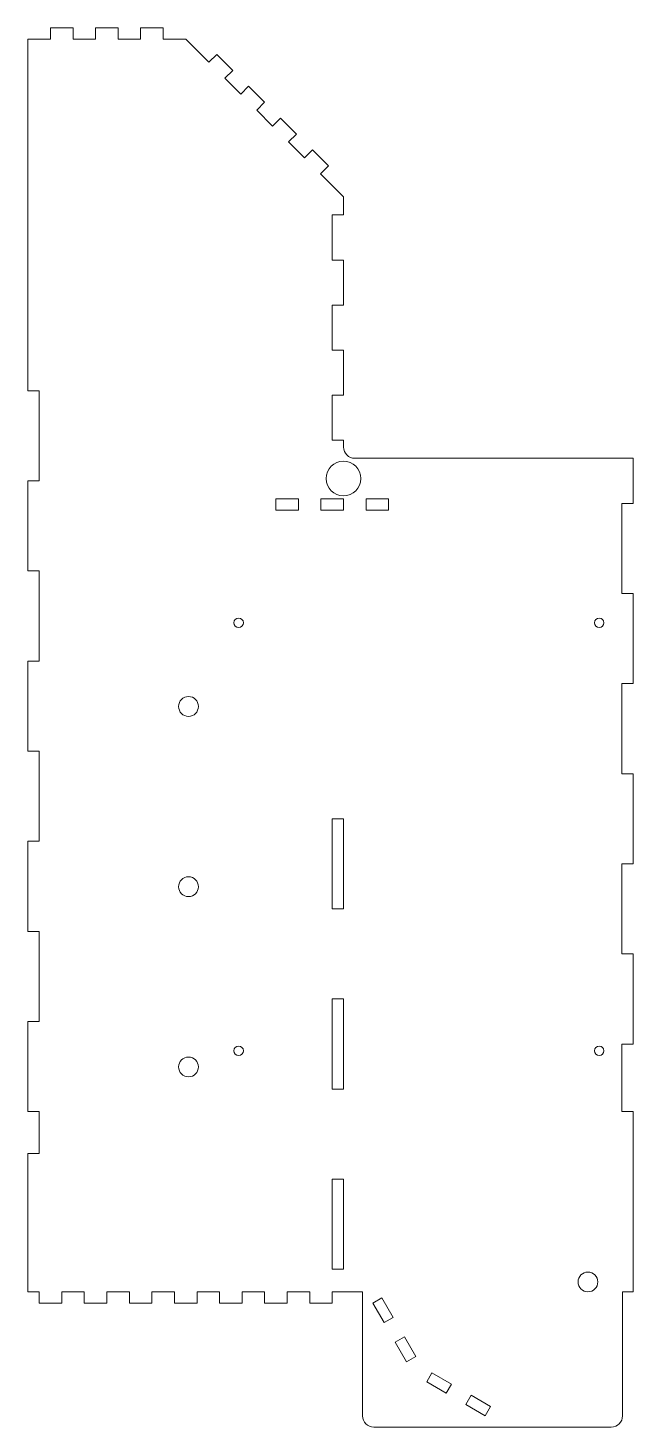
# Model space of a CAD drawing. Header units: inches. Extents: x 0 to 6.7, y -1.4 to 14.2.
import ezdxf

# ---------------------------------------------------------------- set-up
doc = ezdxf.new("R2010")
doc.units = ezdxf.units.IN
doc.header["$MEASUREMENT"] = 0

msp = doc.modelspace()

# ---------------------------------------------------------------- linework, layer by layer
at = {"color": 7, "linetype": 'Continuous', "lineweight": 15}
for p, q in [((0.25, 14.15), (0.25, 14.025)), ((0.5, 14.15), (0.25, 14.15)), ((0.5, 14.025), (0.5, 14.15)), ((0.75, 14.15), (0.75, 14.025)), ((1, 14.15), (0.75, 14.15)), ((1, 14.025), (1, 14.15)), ((1.25, 14.15), (1.25, 14.025)), ((1.5, 14.15), (1.25, 14.15)), ((1.5, 14.025), (1.5, 14.15)), ((0, 14.025), (0, 10.125)), ((0.25, 14.025), (0, 14.025)), ((0.75, 14.025), (0.5, 14.025)), ((1.25, 14.025), (1, 14.025)), ((1.75, 14.025), (1.5, 14.025)), ((2.006, 13.769), (1.75, 14.025)), ((2.095, 13.857), (2.006, 13.769)), ((2.271, 13.68), (2.095, 13.857)), ((2.183, 13.592), (2.271, 13.68)), ((2.36, 13.415), (2.183, 13.592)), ((2.448, 13.504), (2.36, 13.415)), ((2.625, 13.327), (2.448, 13.504)), ((2.537, 13.238), (2.625, 13.327)), ((2.713, 13.062), (2.537, 13.238)), ((2.802, 13.15), (2.713, 13.062)), ((2.979, 12.973), (2.802, 13.15)), ((2.89, 12.885), (2.979, 12.973)), ((3.067, 12.708), (2.89, 12.885)), ((3.155, 12.796), (3.067, 12.708)), ((3.332, 12.62), (3.155, 12.796)), ((3.244, 12.531), (3.332, 12.62)), ((3.5, 12.275), (3.244, 12.531)), ((3.5, 12.075), (3.5, 12.275)), ((3.375, 12.075), (3.5, 12.075)), ((3.375, 11.575), (3.375, 12.075)), ((3.5, 11.575), (3.375, 11.575)), ((3.5, 11.075), (3.5, 11.575)), ((3.375, 11.075), (3.5, 11.075)), ((3.375, 10.575), (3.375, 11.075)), ((3.5, 10.575), (3.375, 10.575)), ((3.5, 10.075), (3.5, 10.575)), ((0, 10.125), (0.125, 10.125)), ((0.125, 10.125), (0.125, 9.125)), ((3.375, 10.075), (3.5, 10.075)), ((3.375, 9.575), (3.375, 10.075)), ((3.5, 9.575), (3.375, 9.575)), ((3.5, 9.5), (3.5, 9.575)), ((6.712, 9.375), (3.625, 9.375)), ((6.712, 8.875), (6.712, 9.375)), ((0, 9.125), (0, 8.125)), ((0.125, 9.125), (0, 9.125)), ((3, 8.924), (2.75, 8.924)), ((2.75, 8.924), (2.75, 8.799)), ((3, 8.799), (3, 8.924)), ((3.5, 8.924), (3.25, 8.924)), ((3.25, 8.924), (3.25, 8.799)), ((3.5, 8.799), (3.5, 8.924)), ((4, 8.924), (3.75, 8.924)), ((3.75, 8.924), (3.75, 8.799)), ((4, 8.799), (4, 8.924)), ((6.587, 8.875), (6.712, 8.875)), ((6.587, 7.875), (6.587, 8.875)), ((2.75, 8.799), (3, 8.799)), ((3.25, 8.799), (3.5, 8.799)), ((3.75, 8.799), (4, 8.799)), ((0, 8.125), (0.125, 8.125)), ((0.125, 8.125), (0.125, 7.125)), ((6.712, 7.875), (6.587, 7.875)), ((6.712, 6.875), (6.712, 7.875)), ((0, 7.125), (0, 6.125)), ((0.125, 7.125), (0, 7.125)), ((6.587, 6.875), (6.712, 6.875)), ((6.587, 5.875), (6.587, 6.875)), ((0, 6.125), (0.125, 6.125)), ((0.125, 6.125), (0.125, 5.125)), ((6.712, 5.875), (6.587, 5.875)), ((6.712, 4.875), (6.712, 5.875)), ((3.5, 5.375), (3.375, 5.375)), ((3.375, 5.375), (3.375, 4.375)), ((3.5, 4.375), (3.5, 5.375)), ((0, 5.125), (0, 4.125)), ((0.125, 5.125), (0, 5.125)), ((6.587, 4.875), (6.712, 4.875)), ((6.587, 3.875), (6.587, 4.875)), ((3.375, 4.375), (3.5, 4.375)), ((0, 4.125), (0.125, 4.125)), ((0.125, 4.125), (0.125, 3.125)), ((6.712, 3.875), (6.587, 3.875)), ((6.712, 2.875), (6.712, 3.875)), ((3.5, 3.375), (3.375, 3.375)), ((3.375, 3.375), (3.375, 2.375)), ((3.5, 2.375), (3.5, 3.375)), ((0, 3.125), (0, 2.125)), ((0.125, 3.125), (0, 3.125)), ((6.587, 2.875), (6.712, 2.875)), ((6.587, 2.125), (6.587, 2.875)), ((3.375, 2.375), (3.5, 2.375)), ((0, 2.125), (0.125, 2.125)), ((0.125, 2.125), (0.125, 1.66)), ((6.712, 2.125), (6.587, 2.125)), ((6.712, 0.125), (6.712, 2.125)), ((0, 1.66), (0, 0.125)), ((0.125, 1.66), (0, 1.66)), ((3.5, 1.375), (3.375, 1.375)), ((3.375, 1.375), (3.375, 0.375)), ((3.5, 0.375), (3.5, 1.375)), ((3.375, 0.375), (3.5, 0.375)), ((0, 0.125), (0.125, 0.125)), ((0.125, 0.125), (0.125, 0)), ((0.125, 0), (0.375, 0)), ((0.375, 0.125), (0.625, 0.125)), ((0.375, 0), (0.375, 0.125)), ((0.625, 0.125), (0.625, 0)), ((0.625, 0), (0.875, 0)), ((0.875, 0.125), (1.125, 0.125)), ((0.875, 0), (0.875, 0.125)), ((1.125, 0.125), (1.125, 0)), ((1.125, 0), (1.375, 0)), ((1.375, 0.125), (1.625, 0.125)), ((1.375, 0), (1.375, 0.125)), ((1.625, 0.125), (1.625, 0)), ((1.625, 0), (1.875, 0)), ((1.875, 0.125), (2.125, 0.125)), ((1.875, 0), (1.875, 0.125)), ((2.125, 0.125), (2.125, 0)), ((2.125, 0), (2.375, 0)), ((2.375, 0.125), (2.625, 0.125)), ((2.375, 0), (2.375, 0.125)), ((2.625, 0.125), (2.625, 0)), ((2.625, 0), (2.875, 0)), ((2.875, 0.125), (3.125, 0.125)), ((2.875, 0), (2.875, 0.125)), ((3.125, 0.125), (3.125, 0)), ((3.125, 0), (3.375, 0)), ((3.375, 0.125), (3.712, 0.125)), ((3.375, 0), (3.375, 0.125)), ((3.712, 0.125), (3.712, -1.25)), ((3.927, 0.059), (3.825, 0)), ((3.825, 0), (3.95, -0.217)), ((4.052, -0.158), (3.927, 0.059)), ((6.596, 0.125), (6.712, 0.125)), ((6.596, -1.25), (6.596, 0.125)), ((3.95, -0.217), (4.052, -0.158)), ((4.177, -0.374), (4.075, -0.433)), ((4.075, -0.433), (4.2, -0.65)), ((4.302, -0.591), (4.177, -0.374)), ((4.2, -0.65), (4.302, -0.591)), ((4.482, -0.773), (4.423, -0.875)), ((4.699, -0.898), (4.482, -0.773)), ((4.423, -0.875), (4.64, -1)), ((4.64, -1), (4.699, -0.898)), ((4.915, -1.023), (4.856, -1.125)), ((5.132, -1.148), (4.915, -1.023)), ((4.856, -1.125), (5.073, -1.25)), ((5.073, -1.25), (5.132, -1.148)), ((3.837, -1.375), (6.471, -1.375))]:
    msp.add_line(p, q, dxfattribs=at)
for centre, radius in [((3.5, 9.15), 0.193), ((2.337, 7.55), 0.0525), ((6.337, 7.55), 0.0525), ((1.781, 6.621), 0.11), ((1.781, 4.621), 0.11), ((2.337, 2.8), 0.0525), ((6.337, 2.8), 0.0525), ((1.781, 2.621), 0.11), ((6.212, 0.235), 0.11)]:
    msp.add_circle(centre, radius, dxfattribs=at)
for centre, start, end in [((3.625, 9.5), 180, 270), ((3.837, -1.25), 180, 270), ((6.471, -1.25), 270, 0)]:
    msp.add_arc(centre, 0.125, start, end, dxfattribs=at)

doc.saveas('drawing.dxf')
